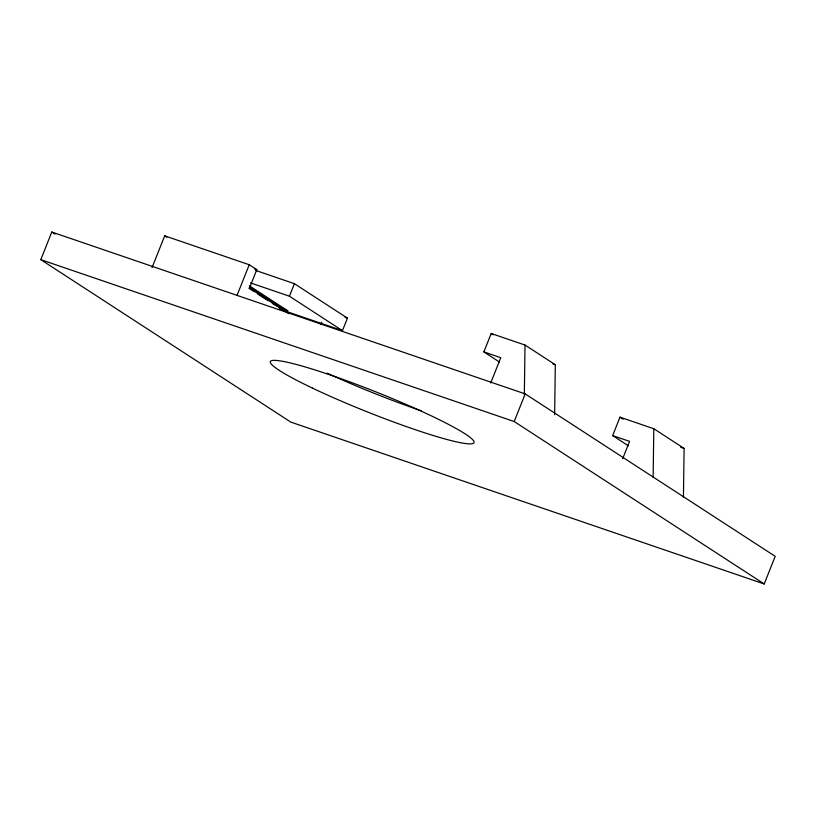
<?xml version="1.0" encoding="UTF-8"?>
<svg xmlns="http://www.w3.org/2000/svg" width="816" height="816" viewBox="0 0 816 816"><rect width="100%" height="100%" fill="white"/><g stroke="black" fill="none" stroke-linecap="round" stroke-linejoin="round"><path stroke-width="1.22" d="M524.331 395.036L525.014 345.046L491.201 333.489L483.868 351.91L499.545 362.09M554.635 414.732L555.319 364.742L525.014 345.046M653.137 477.472L653.8 428.726L619.987 417.17L612.663 435.591L628.33 445.771M683.441 497.158L684.104 448.423L653.8 428.726M40.8 259.661L51.796 232.03L525.198 393.904L775.2 556.339L764.204 583.97L290.802 422.096L40.8 259.661L514.202 421.535L764.204 583.97M152.062 267.577L164.699 235.834L249.237 264.741L256.805 269.657L249.482 288.079L288.823 313.65M237.068 295.31L249.237 264.741M294.413 283.682L347.443 318.148L342.455 330.674L289.425 296.208L294.413 283.682L255.49 270.371M320.78 324.544L321.718 322.198M490.702 383.02L500.779 357.683L483.868 351.91M514.202 421.535L525.198 393.904M622.69 458.643L629.564 441.374L612.663 435.591M284.886 310.927L342.455 330.674M552.983 363.936L555.319 364.742M254.439 268.852L256.805 269.657M250.502 282.897L289.425 296.208M345.066 317.332L347.443 318.148M680.605 447.219L684.104 448.423M287.079 311.651L279.358 308.56M276.542 305.827L287.946 310.865L280.367 307.244L249.441 287.263M272.309 303.44L275.675 305.398M491.201 333.489L493.292 334.846M619.987 417.17L623.128 419.2M249.349 285.794L285.549 309.346M248.829 288.17L254.174 291.638M257.366 293.729L268.036 300.665M164.699 235.834L166.831 237.221M51.796 232.03L54.968 234.09M421.199 410.774A109.589 10.883 21.7 0 1 327.236 373.177M312.497 388.13A109.589 10.883 21.7 0 0 473.566 443.2A109.589 10.883 21.7 0 0 330.531 375.054A109.589 10.883 21.7 0 0 312.497 388.13"/></g></svg>
